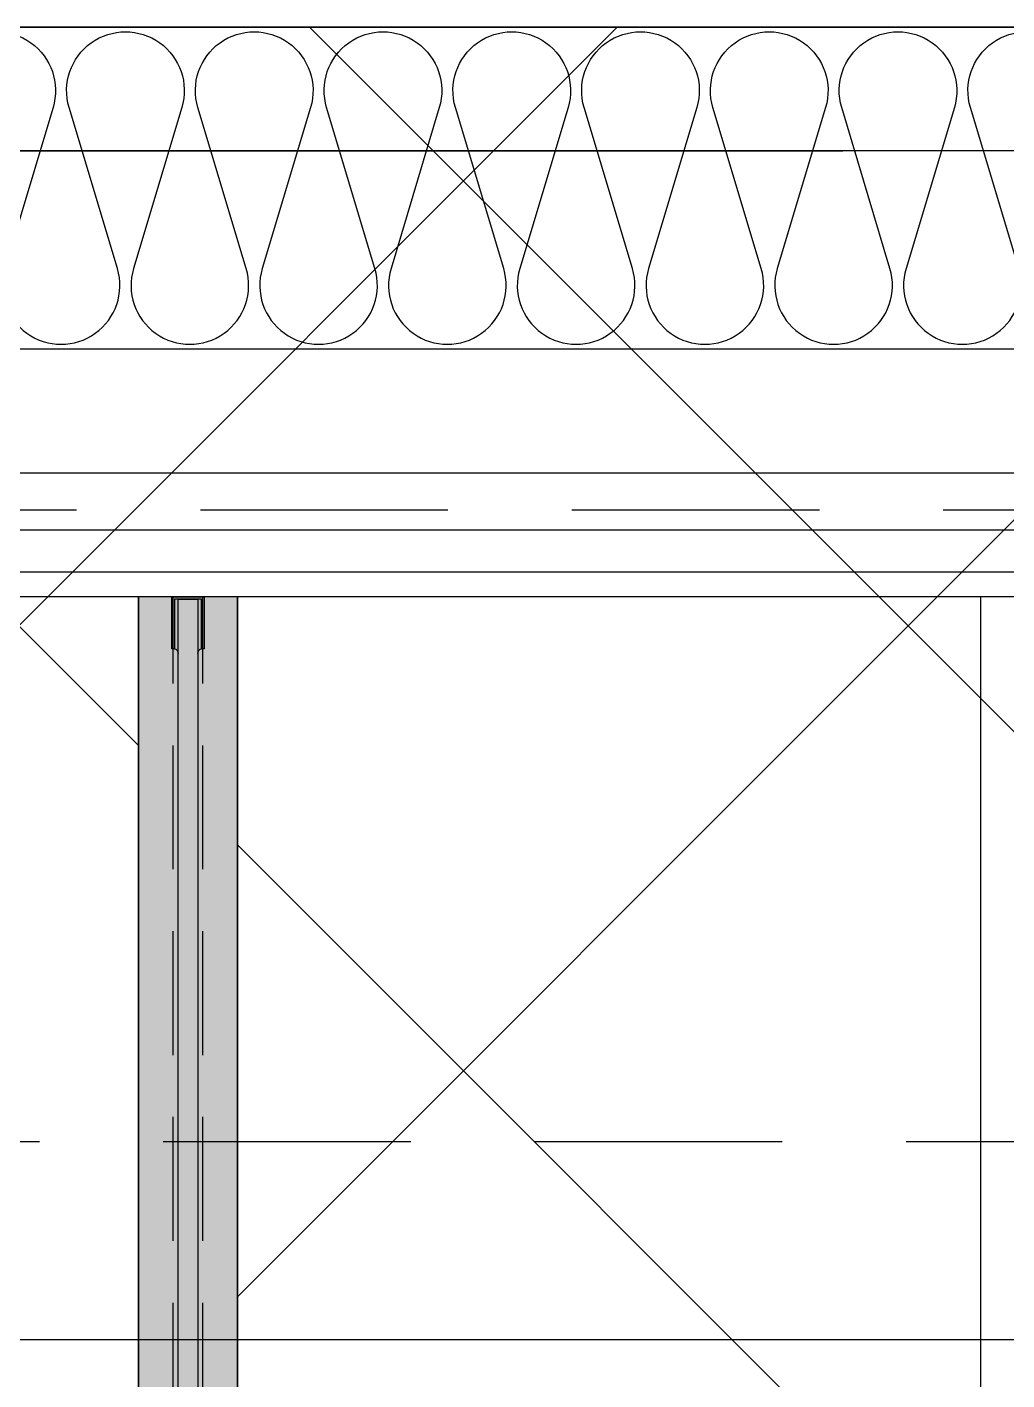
# Model space of a CAD drawing. Header units: millimetres. Extents: x 840000 to 1054178, y 0 to 59400.
# Drawn here: x 866107 to 866503, y 37755 to 38301 of the extents above; entities that cross this region are included whole.
import ezdxf
from ezdxf.xclip import XClip

# ---------------------------------------------------------------- set-up
doc = ezdxf.new("R2010")
doc.units = ezdxf.units.MM
doc.header["$LTSCALE"] = 100
doc.header["$XCLIPFRAME"] = 0
for name, pattern in [('X - 단위세대 확장형$0$CEN', [62, 60, -1, 0, -1]), ('X - 단위세대 확장형$0$HID', [1.5, 1, -0.5]), ('X - 단위세대 확장형$0$X-55$0$DASHED', [0.75, 0.5, -0.25]), ('X - 평면도$0$CEN', [62, 60, -1, 0, -1])]:
    doc.linetypes.add(name, pattern=pattern)
for name, color, linetype in [('SYM', 7, 'Continuous'), ('X - 단위세대 확장형$0$A-CEN', 1, 'X - 단위세대 확장형$0$CEN'), ('X - 단위세대 확장형$0$A-ETC', 7, 'Continuous'), ('X - 단위세대 확장형$0$A-INS', 9, 'Continuous'), ('X - 단위세대 확장형$0$A-TILE', 253, 'Continuous'), ('X - 단위세대 확장형$0$AA-SSXM-STRS', 4, 'Continuous'), ('X - 단위세대 확장형$0$AA-WAXM-CONC', 2, 'Continuous'), ('X - 단위세대 확장형$0$S-ELE', 4, 'Continuous'), ('X - 단위세대 확장형$0$S-HAT', 19, 'Continuous'), ('X - 단위세대 확장형$0$TOIL', 4, 'Continuous'), ('X - 단위세대 확장형$0$X-25$0$AA-FFXM-SANI', 4, 'Continuous'), ('X - 단위세대 확장형$0$X-55$0$AA-FFXM-SANI', 4, 'Continuous'), ('X - 단위세대 확장형$0$X-55$0$AA-XXXX-PAT2', 1, 'Continuous'), ('X - 단위세대 확장형$0$결로방지단열재', 7, 'X - 단위세대 확장형$0$HID'), ('X - 평면도$0$AA-XXXX-CNTL', 1, 'X - 평면도$0$CEN')]:
    doc.layers.add(name, color=color, linetype=linetype)
doc.layers.add('X - 단위세대 확장형$0$A-MC', color=171, linetype='Continuous', plot=False)

# ---------------------------------------------------------------- blocks, each defined once
blk = doc.blocks.new('X - 단위세대 확장형$0$X-55$0$A$C7C4C7ED1')
at = {"layer": 'X - 단위세대 확장형$0$X-55$0$AA-FFXM-SANI', "color": 6}
for p, q in [((0, 21), (0, 0)), ((13, 21), (0, 21)), ((1, 20), (12, 20)), ((1, 0), (1, 20)), ((12, 20), (12, 0)), ((13, 0), (13, 21)), ((0, 0), (1, 0)), ((12, 0), (13, 0))]:
    blk.add_line(p, q, dxfattribs=at)
blk = doc.blocks.new('X - 단위세대 확장형$0$A$C456C1CD8')
at = {"layer": 'X - 단위세대 확장형$0$A-ETC', "color": 8, "linetype": 'Continuous', "elevation": 0}
for points in [[(-10, 2300), (-10, 0)], [(-27, 2290), (-27, 0)]]:
    blk.add_lwpolyline(points, dxfattribs=at)
at = {"layer": 'X - 단위세대 확장형$0$A-TILE'}
blk.add_line((0, 500, 0), (1510, 500, 0), dxfattribs=at)
blk.add_wipeout([(1500, 840), (1500, 800), (0, 800), (0, 840)]).dxf.layer = 'X - 단위세대 확장형$0$X-55$0$AA-FFXM-SANI'
at = {"layer": 'X - 단위세대 확장형$0$X-55$0$AA-FFXM-SANI', "elevation": 0}
blk.add_lwpolyline([(1500, 840), (0, 840), (0, 800), (1500, 800)], close=True, dxfattribs=at)
blk.add_wipeout([(0, 840), (1500, 840), (1500, 800), (0, 800)]).dxf.layer = 'X - 단위세대 확장형$0$X-55$0$AA-FFXM-SANI'
at = {"layer": 'X - 단위세대 확장형$0$X-55$0$AA-XXXX-PAT2'}
h = blk.add_hatch(dxfattribs=at)
h.set_pattern_fill('AR-CONC', color=256, scale=5, angle=90)
h.set_pattern_definition([(140, (299876.762, -350649.787), (3.1376067, 35.8630091), [3.75, -41.25]), (85, (299876.76, -350649.787), (-37.6096067, -6.9375667), [3, -33]), (190.4514445, (299877.023, -350646.8), (-34.4719995, 28.9254423), [3.1870096, -35.0571056]), (136.1842, (299866.76, -350649.787), (8.275964, 53.3620665), [5.625, -61.875]), (186.635635, (299867.45, -350645.34), (-48.70593, 46.733097), [4.780517, -52.585688]), (81.184164, (299866.76, -350649.787), (-48.70593, 46.733097), [4.5, -49.5]), (111, (299869.262, -350644.787), (20.1309445, 29.8453526), [3.75, -41.25]), (56, (299869.26, -350644.787), (-36.2575023, 12.1657666), [3, -33]), (161.451445, (299870.94, -350642.3), (-16.1265576, 42.0111188), [3.1870095, -35.0571056]), (127.5, (299876.762, -350649.787), (-16.6446927, 0.60799277), [0, -32.6, 0, -33.5, 0, -33.125]), (97.5, (299876.762, -350649.787), (-19.7205856, 13.1534769), [0, -19.1, 0, -31.85, 0, -12.625]), (57.5, (299876.762, -350660.937), (1.1277436, 26.6911218), [0, -12.5, 0, -39, 0, -51.75]), (47.5, (299876.762, -350665.937), (-5.0052491, 29.1593085), [0, -16.25, 0, -25.9, 0, -36.75])])
h.paths.add_polyline_path([(0, 840), (0, 800), (1500, 800), (1500, 840)])
at = {"layer": 'X - 단위세대 확장형$0$A-ETC', "color": 8, "linetype": 'Continuous', "elevation": 0}
blk.add_lwpolyline([(1500, 1550), (1500, 0), (0, 0), (0, 2300), (1500, 2300)], dxfattribs=at)
at = {"layer": 'X - 단위세대 확장형$0$A-TILE'}
for p, q in [((300, 0, 0), (300, 999.59, 0)), ((20, 800, 0), (1510, 800, 0))]:
    blk.add_line(p, q, dxfattribs=at)
at = {"layer": 'X - 단위세대 확장형$0$TOIL', "linetype": 'X - 단위세대 확장형$0$X-55$0$DASHED'}
for p, q in [((1489.84, 826, 0), (0, 826, 0)), ((1489.84, 814, 0), (0, 814, 0))]:
    blk.add_line(p, q, dxfattribs=at)
at = {"layer": 'X - 단위세대 확장형$0$TOIL', "color": 6, "elevation": 0}
blk.add_lwpolyline([(1, 816), (862.07, 816), (862.07, 824), (1, 824)], close=True, dxfattribs=at)
at = {"layer": 'X - 단위세대 확장형$0$TOIL', "color": 6}
for centre, start, end in [((22.73, 825.74, 0), 187.8487, 274.9159), ((22.73, 814.26, 0), 85.0841, 172.1513)]:
    blk.add_arc(centre, 1.74, start, end, dxfattribs=at)
at = {"layer": 'X - 단위세대 확장형$0$X-25$0$AA-FFXM-SANI', "color": 8, "linetype": 'X - 단위세대 확장형$0$HID', "elevation": 0}
blk.add_lwpolyline([(1535, 1550), (1535, -35), (-35, -35), (-35, 2335), (1535, 2335), (1535, 1550)], dxfattribs=at)
at = {"layer": 'X - 단위세대 확장형$0$X-55$0$AA-FFXM-SANI', "elevation": 0}
blk.add_lwpolyline([(0, 840), (1500, 840), (1500, 800), (0, 800)], close=True, dxfattribs=at)
at = {"layer": 'X - 단위세대 확장형$0$TOIL', "color": 6, "extrusion": (0, 0, -1), "xscale": -1, "zscale": -1, "rotation": 270}
blk.add_blockref('X - 단위세대 확장형$0$X-55$0$A$C7C4C7ED1', (-21, 813.5, 0), dxfattribs=at)
blk = doc.blocks.new('X - 단위세대 확장형$0$insul1')
blk.add_lwpolyline([(0, 0.25, 1.344031), (0.35, 0.25), (0.2, 0.75, -1.344031), (0.55, 0.75), (0.4, 0.25)], format="xyb")
blk = doc.blocks.new('X - 단위세대 확장형$0$A$C6f67e9a2')
at = {"layer": 'X - 단위세대 확장형$0$A-CEN'}
blk.add_line((830, -10812.52), (-7832.52, -10812.52), dxfattribs=at)
at = {"layer": 'X - 단위세대 확장형$0$A-ETC', "color": 8, "linetype": 'Continuous'}
blk.add_line((-1990, -10942.52, 0), (410, -10942.52, 0), dxfattribs=at)
at = {"layer": 'X - 단위세대 확장형$0$A-INS'}
blk.add_line((440, -10892.52, 0), (-1990, -10892.52), dxfattribs=at)
at = {"layer": 'X - 단위세대 확장형$0$AA-WAXM-CONC'}
blk.add_line((530, -10762.52), (-1990, -10762.52), dxfattribs=at)
ref = blk.add_blockref('X - 단위세대 확장형$0$A$C456C1CD8', (360, -10992.52, 0), dxfattribs=dict(xscale=-1.000000000000008, rotation=90))
XClip(ref).set_block_clipping_path([(-49.9999596067, -469.999999972), (560.0000807867, 2350.0000000137)])
at = {"layer": 'X - 단위세대 확장형$0$A-INS', "xscale": 130, "yscale": 130, "zscale": 130, "row_count": 1, "column_count": 46, "row_spacing": 0, "column_spacing": 52}
blk.add_blockref('X - 단위세대 확장형$0$insul1', (-1990, -10892.52), dxfattribs=at)
at = {"layer": 'X - 단위세대 확장형$0$A-MC'}
blk.add_line((830, -10992.52), (-2200.06, -10992.52), dxfattribs=at)
blk = doc.blocks.new('X - 단위세대 확장형$0$20220222-결로')
at = {"layer": 'X - 단위세대 확장형$0$결로방지단열재'}
blk.add_lwpolyline([(-24520, 7560), (-24520, 14400), (-26590, 14400)], dxfattribs=at)
blk = doc.blocks.new('X - 단위세대 확장형$0$A$C1DF1446A')
at = {"layer": 'X - 단위세대 확장형$0$S-HAT'}
h = blk.add_hatch(dxfattribs=at)
h.set_pattern_fill('ANSI37', color=256, scale=80)
h.set_pattern_definition([(45, (-184047.6, -56593.1), (-179.60512, 179.60512), []), (135, (-184047.6, -56593.1), (-179.60512, -179.60512), [])])
h.paths.add_polyline_path([(5420, -2400), (7940, -2400), (7940, -4180), (5420, -4180)])
at = {"layer": 'X - 단위세대 확장형$0$S-ELE', "elevation": 0}
blk.add_lwpolyline([(7940, -4180), (5420, -4180), (5420, -2400), (7940, -2400)], close=True, dxfattribs=at)
blk = doc.blocks.new('X - 단위세대 확장형$0$A$Cca1b3c21')
at = {"xscale": -1.000000000000001}
blk.add_blockref('X - 단위세대 확장형$0$A$C456C1CD8', (-180, -8192.52), dxfattribs=at)
blk = doc.blocks.new('X - 단위세대 확장형', base_point=(-475.36, -286.73))
at = {"layer": 'X - 단위세대 확장형$0$AA-SSXM-STRS'}
blk.add_blockref('X - 단위세대 확장형$0$A$C1DF1446A', (38471.98, 56593.11), dxfattribs=at)
blk.add_blockref('X - 단위세대 확장형$0$A$C6f67e9a2', (45881.98, 64955.63))
blk.add_blockref('X - 단위세대 확장형$0$20220222-결로', (70481.98, 39343.11))
ref = blk.add_blockref('X - 단위세대 확장형$0$A$Cca1b3c21', (38049.46, 54143.11), dxfattribs=dict(rotation=90))
XClip(ref).set_block_clipping_path([(-7340.0000000019, -8662.5220021125), (-740, 0)])
blk = doc.blocks.new('X - 평면도', base_point=(-475.36, -286.73))
at = {"layer": 'X - 평면도$0$AA-XXXX-CNTL'}
blk.add_line((1287286.23, 54143.11), (1306511.98, 54143.11), dxfattribs=at)

msp = doc.modelspace()

# ---------------------------------------------------------------- block references
ref = msp.add_blockref('X - 평면도', (-439725.28, -16179.14))
XClip(ref).set_block_clipping_path([(1279249.9173513227, 15892.4151621314), (1363249.9173513227, 75292.4151621313)])

# ---------------------------------------------------------------- next in the draw order: block references
at = {"layer": 'SYM'}
ref = msp.add_blockref('X - 단위세대 확장형', (820274.72, -16179.14), dxfattribs=at)
XClip(ref).set_block_clipping_path([(27286.2339647645, 22495.2025850526), (88213.6007378809, 68689.6277392105)])

doc.saveas('drawing.dxf')
